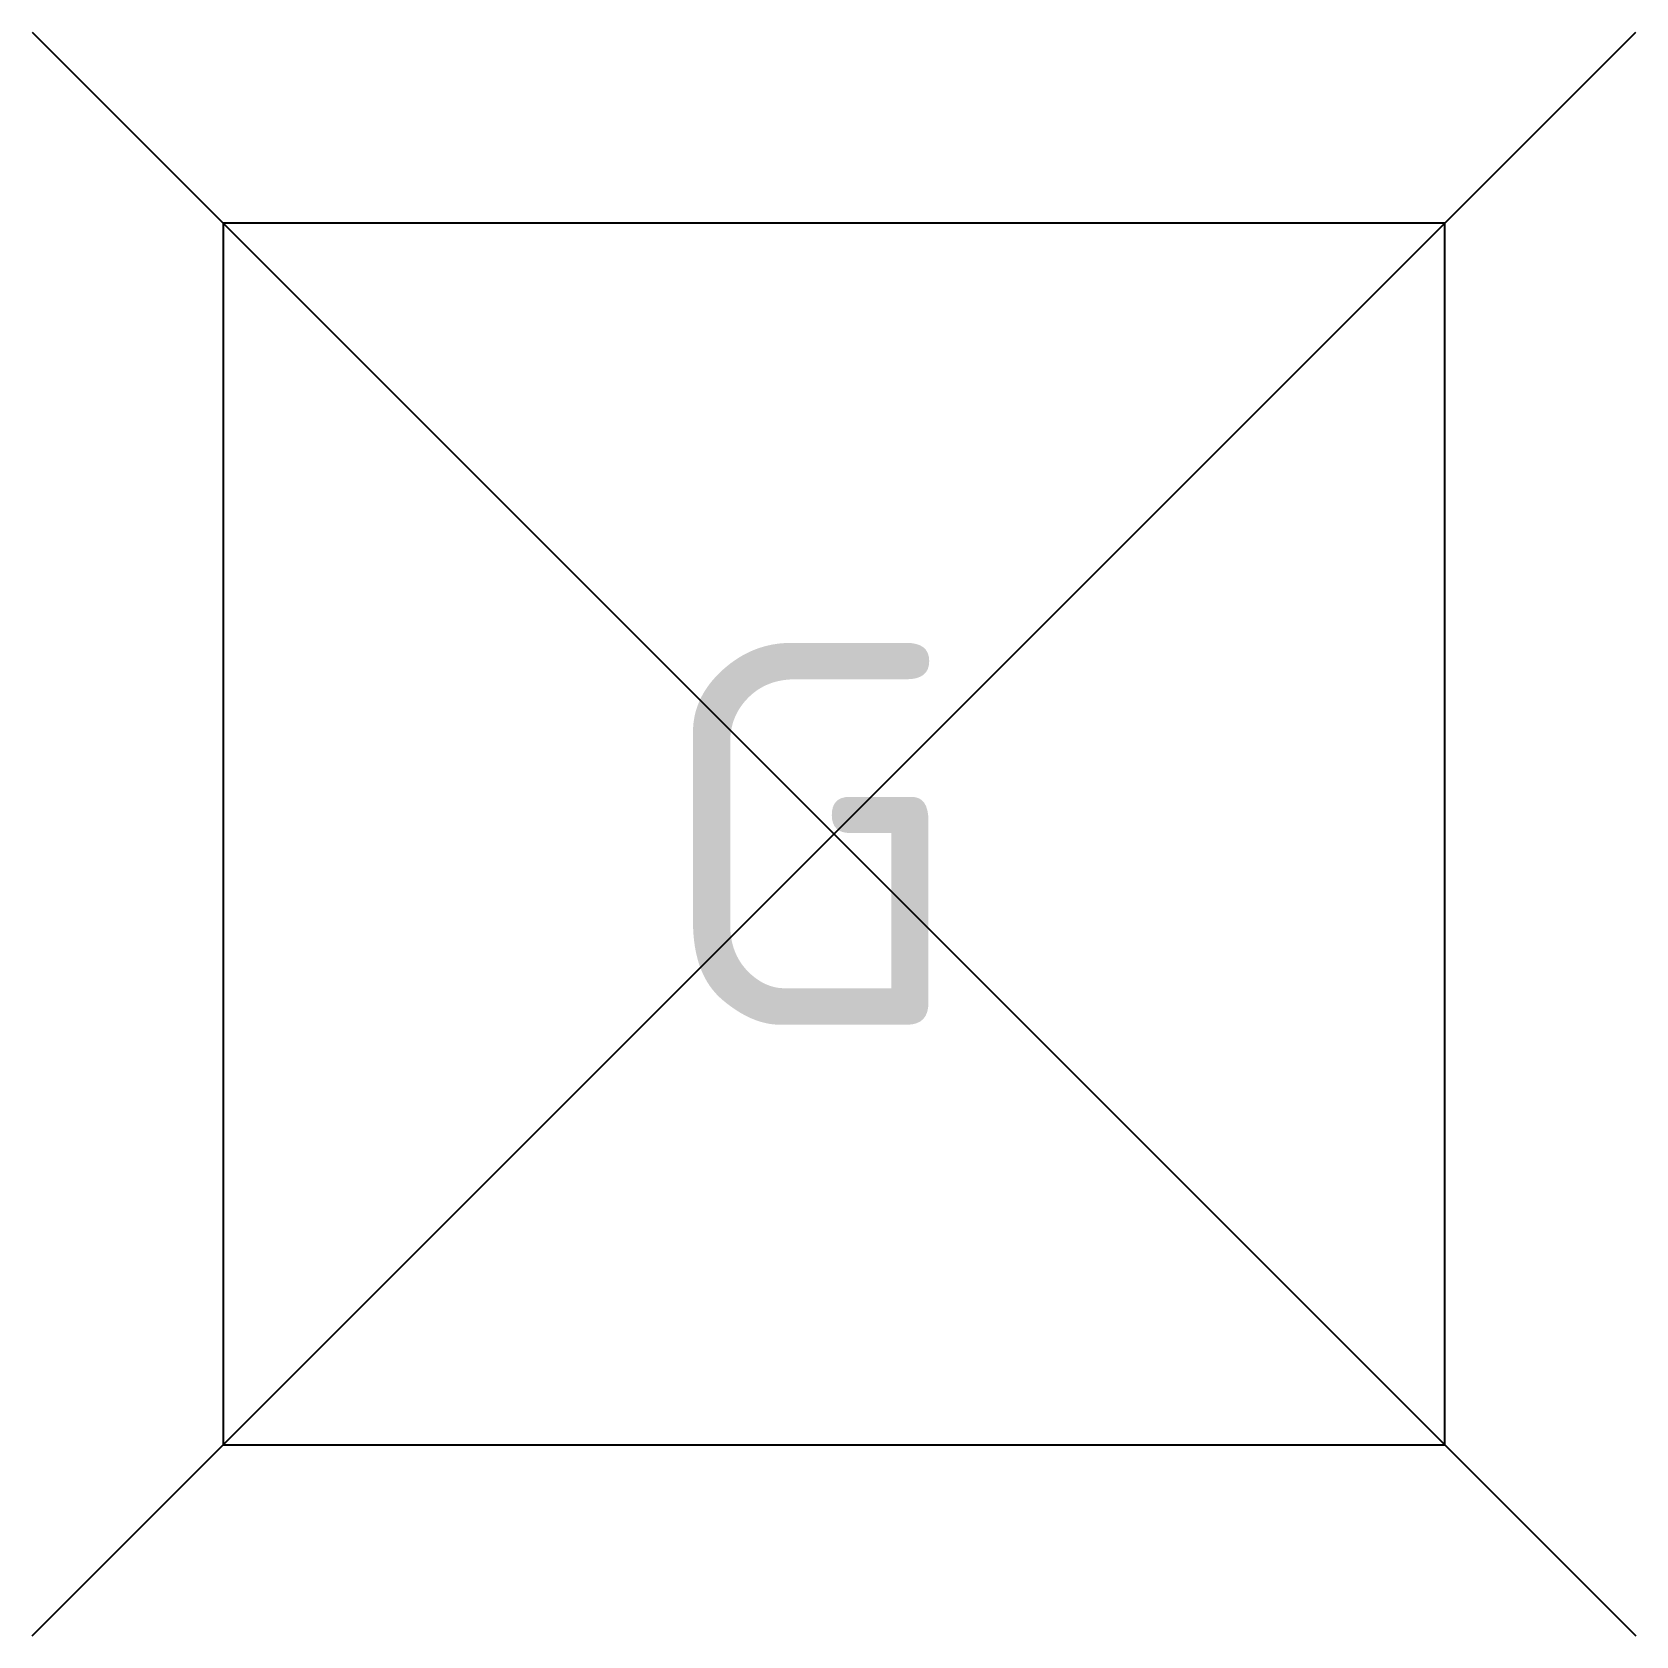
# Model space of a CAD drawing. Extents: x -5.3 to 5.2, y -5.3 to 5.3.
import ezdxf
from ezdxf.enums import TextEntityAlignment as Align

# ---------------------------------------------------------------- set-up
doc = ezdxf.new("R2010")
doc.units = 0
doc.header["$LTSCALE"] = 0.2
doc.styles.add('NLCS-ISO', font='NLCS-ISO.ttf')

msp = doc.modelspace()

# ---------------------------------------------------------------- linework, layer by layer
for p, q in [((-5.25, -5.25), (5.25, 5.25)), ((-5.25, 5.25), (5.25, -5.25))]:
    msp.add_line(p, q)
at = {"lineweight": -3, "flags": 128}
msp.add_lwpolyline([(-4, -4), (4, -4), (4, 4), (-4, 4)], close=True, dxfattribs=at)

# ---------------------------------------------------------------- texts
at = {"ltscale": 0.1, "style": 'NLCS-ISO'}
msp.add_text('G', height=2.5, dxfattribs=at).set_placement((-0.167, -0.007), align=Align.MIDDLE_CENTER)

doc.saveas('drawing.dxf')
